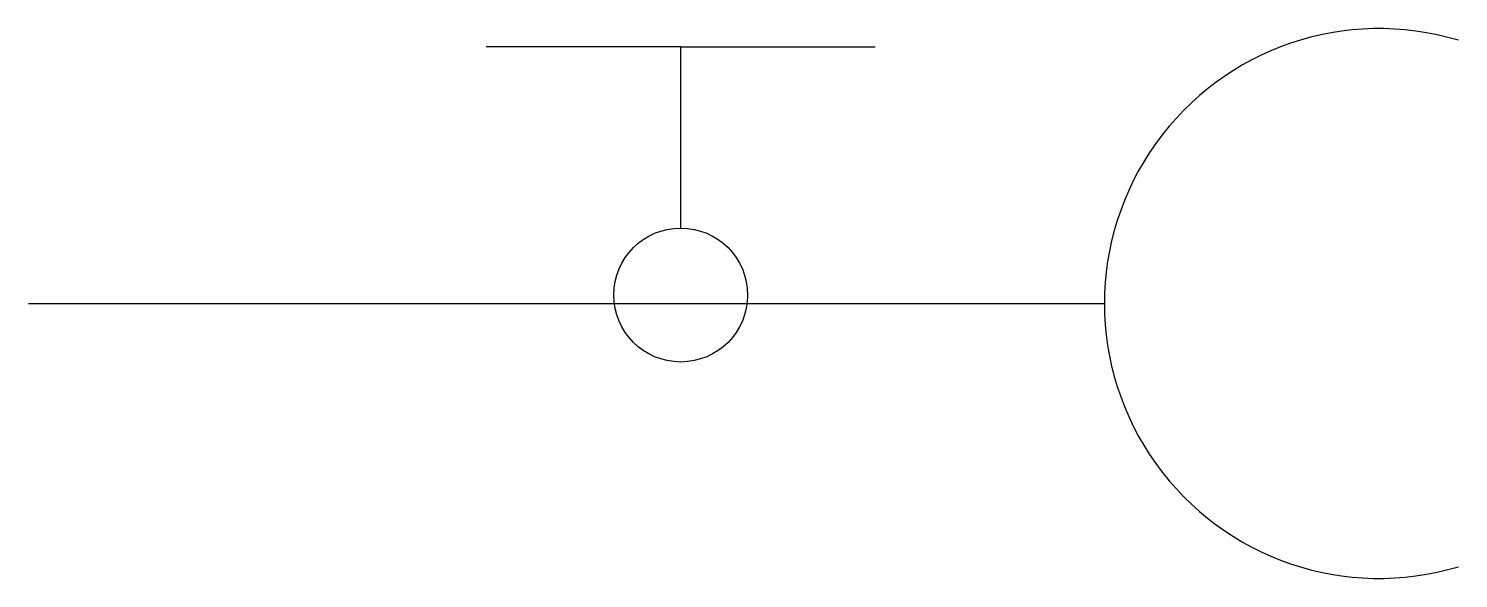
# Model space of a CAD drawing. Header units: metres. Extents: x -42500 to -41513, y -137269 to -136890.
import ezdxf

# ---------------------------------------------------------------- set-up
doc = ezdxf.new("R2010")
doc.units = ezdxf.units.M
doc.layers.add('DET1', color=1, linetype='Continuous')
doc.layers.add('G', color=3, linetype='Continuous')

msp = doc.modelspace()

# ---------------------------------------------------------------- linework, layer by layer
at = {"layer": 'DET1'}
for p, q in [((-42050.03, -136902.69), (-42184.27, -136902.69)), ((-42050.03, -137027.64), (-42050.03, -136902.69)), ((-42050.03, -136902.69), (-41915.78, -136902.69))]:
    msp.add_line(p, q, dxfattribs=at)
msp.add_circle((-42050.03, -137073.87), 46.22, dxfattribs=at)
msp.add_arc((-41567.84, -137079.73), 189.64, 73.22, 286.78, dxfattribs=at)
at = {"layer": 'G'}
msp.add_line((-42500.28, -137079.73), (-41757.48, -137079.73), dxfattribs=at)

doc.saveas('drawing.dxf')
